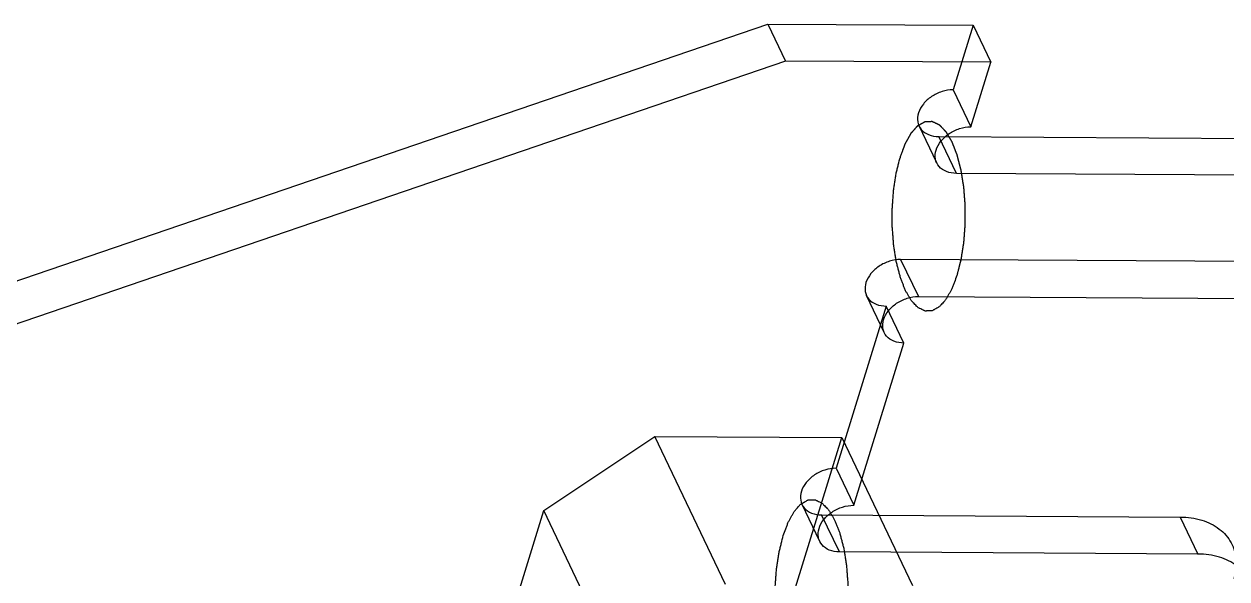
# Model space of a CAD drawing. Header units: millimetres. Extents: x 753 to 1632, y 352 to 973.
# Drawn here: x 1224.87 to 1229.92, y 783.64 to 785.97 of the extents above; entities that cross this region are included whole.
import ezdxf

# ---------------------------------------------------------------- set-up
doc = ezdxf.new("R2010")
doc.units = ezdxf.units.MM
doc.header["$LTSCALE"] = 30.734
doc.linetypes.add('HIDDEN', pattern=[0.2, 0.1, -0.1])
doc.layers.get('0').update_dxf_attribs({"linetype": 'CONTINUOUS'})
doc.layers.add('CURVES', color=7, linetype='CONTINUOUS')

msp = doc.modelspace()

# ---------------------------------------------------------------- linework, layer by layer
at = {"color": 6, "linetype": 'Continuous'}
for p, q in [((1223.59703, 784.46457), (1227.99174, 785.96855)), ((1227.99174, 785.96855), (1228.85389, 785.96342)), ((1227.99174, 785.96855), (1228.06596, 785.81315)), ((1228.85389, 785.96342), (1228.76999, 785.69195)), ((1228.85389, 785.96342), (1228.92811, 785.80803)), ((1228.06596, 785.81315), (1223.67126, 784.30917)), ((1228.92811, 785.80803), (1228.06596, 785.81315)), ((1228.84422, 785.53655), (1228.92811, 785.80803)), ((1228.76999, 785.69195), (1228.84422, 785.53655)), ((1228.70116, 785.38476), (1228.62694, 785.54016)), ((1228.70948, 785.49612), (1230.21469, 785.48716)), ((1228.7837, 785.34072), (1228.70948, 785.49612)), ((1230.28891, 785.33177), (1228.7837, 785.34072)), ((1230.05493, 784.97017), (1228.54971, 784.97912)), ((1228.54971, 784.97912), (1228.62394, 784.82373)), ((1228.48088, 784.67194), (1228.40666, 784.82733)), ((1228.62394, 784.82373), (1230.12915, 784.81477)), ((1228.4892, 784.78329), (1228.2786, 784.1018)), ((1228.56342, 784.62789), (1228.4892, 784.78329)), ((1228.35282, 783.9464), (1228.56342, 784.62789)), ((1227.05163, 783.92458), (1227.51794, 784.23571)), ((1227.51794, 784.23571), (1228.30311, 784.23104)), ((1227.81483, 783.61412), (1227.51794, 784.23571)), ((1226.85071, 779.53108), (1228.30311, 784.23104)), ((1228.30311, 784.23104), (1228.6, 783.60945)), ((1228.2786, 784.1018), (1228.35282, 783.9464)), ((1228.20977, 783.79461), (1228.13555, 783.95001)), ((1226.87055, 783.33862), (1227.05163, 783.92458)), ((1227.34852, 783.30299), (1227.05163, 783.92458)), ((1228.21808, 783.90596), (1229.7233, 783.89701)), ((1228.29231, 783.75057), (1228.21808, 783.90596)), ((1229.7233, 783.89701), (1229.79752, 783.74161)), ((1229.79752, 783.74161), (1228.29231, 783.75057))]:
    msp.add_line(p, q, dxfattribs=at)
for points, start_tangent, end_tangent in [([(1228.76999, 785.69195), (1228.72325, 785.68468), (1228.67947, 785.66374), (1228.6449, 785.63246), (1228.62439, 785.5951), (1228.62141, 785.55762), (1228.63632, 785.52572), (1228.66719, 785.504), (1228.70948, 785.49612)], (-0.9999823, 0.0059479), (0.9999823, -0.0059479)), ([(1228.7837, 785.34072), (1228.74161, 785.34852), (1228.71091, 785.3699), (1228.69576, 785.40148), (1228.69838, 785.43894), (1228.71853, 785.47633), (1228.75306, 785.50792), (1228.79722, 785.5292), (1228.84422, 785.53655)], (-0.9999823, 0.0059479), (0.9999823, -0.0059479)), ([(1228.54971, 784.97912), (1228.50297, 784.97185), (1228.45919, 784.95092), (1228.42462, 784.91963), (1228.40411, 784.88228), (1228.40113, 784.84479), (1228.41604, 784.8129), (1228.44691, 784.79117), (1228.4892, 784.78329)], (-0.9999823, 0.0059479), (0.9999823, -0.0059479)), ([(1228.56342, 784.62789), (1228.52133, 784.63569), (1228.49063, 784.65707), (1228.47548, 784.68865), (1228.4781, 784.72611), (1228.49825, 784.7635), (1228.53278, 784.7951), (1228.57694, 784.81638), (1228.62394, 784.82373)], (-0.9999823, 0.0059479), (0.9999823, -0.0059479)), ([(1228.2786, 784.1018), (1228.23185, 784.09452), (1228.18807, 784.07359), (1228.1535, 784.0423), (1228.133, 784.00495), (1228.13002, 783.96746), (1228.14492, 783.93557), (1228.17579, 783.91385), (1228.21808, 783.90596)], (-0.9999823, 0.0059479), (0.9999823, -0.0059479)), ([(1228.29231, 783.75057), (1228.25022, 783.75837), (1228.21951, 783.77975), (1228.20437, 783.81133), (1228.20698, 783.84879), (1228.22714, 783.88617), (1228.26167, 783.91777), (1228.30583, 783.93905), (1228.35282, 783.9464)], (-0.9999823, 0.0059479), (0.9999823, -0.0059479)), ([(1229.7233, 783.89701), (1229.81386, 783.88371), (1229.88732, 783.84649), (1229.93692, 783.78909), (1229.95799, 783.71692), (1229.94824, 783.6367)], (0.9999823, -0.0059479), (-0.2952474, -0.9554208)), ([(1230.02246, 783.4813), (1230.03221, 783.56153), (1230.01114, 783.6337), (1229.96153, 783.69111), (1229.88807, 783.72832), (1229.79752, 783.74161)], (0.2952474, 0.9554208), (-0.9999823, 0.0059479))]:
    msp.add_spline(points, degree=3, dxfattribs=dict(at, start_tangent=start_tangent, end_tangent=end_tangent))
at = {"layer": 'CURVES', "color": 8, "linetype": 'HIDDEN', "start_tangent": (0.3514462, 0.9362081), "end_tangent": (-0.243713, -0.9698474)}
msp.add_spline([(1228.54833, 785.40978), (1228.55886, 785.43784), (1228.56413, 785.45187), (1228.56677, 785.45889), (1228.5694, 785.46591), (1228.5725, 785.47147), (1228.5756, 785.47703), (1228.58179, 785.48816), (1228.58799, 785.49929), (1228.59109, 785.50486), (1228.59419, 785.51042), (1228.59763, 785.51432), (1228.60108, 785.51823), (1228.60797, 785.52603), (1228.61486, 785.53383), (1228.61831, 785.53773), (1228.62175, 785.54163), (1228.62548, 785.54374), (1228.62921, 785.54586), (1228.63667, 785.55008), (1228.64412, 785.5543), (1228.64785, 785.55641), (1228.65158, 785.55852), (1228.65532, 785.55868), (1228.65906, 785.55885), (1228.66653, 785.55918), (1228.67401, 785.5595), (1228.67775, 785.55967), (1228.68148, 785.55983), (1228.68515, 785.5581), (1228.68882, 785.55637), (1228.69616, 785.5529), (1228.7035, 785.54943), (1228.70717, 785.5477), (1228.71084, 785.54597), (1228.7143, 785.5424), (1228.71776, 785.53883), (1228.72468, 785.5317), (1228.73161, 785.52457), (1228.73507, 785.52101), (1228.73853, 785.51744), (1228.7417, 785.51207), (1228.74487, 785.5067), (1228.75122, 785.49596), (1228.75757, 785.48522), (1228.76074, 785.47985), (1228.76391, 785.47448), (1228.76657, 785.4677), (1228.76922, 785.46091), (1228.77452, 785.44735), (1228.77983, 785.43378), (1228.78248, 785.427), (1228.78513, 785.42022), (1228.78723, 785.4122), (1228.78932, 785.40419), (1228.7935, 785.38815), (1228.79768, 785.37212), (1228.79977, 785.3641), (1228.80186, 785.35609), (1228.80331, 785.34714), (1228.80476, 785.3382), (1228.80766, 785.32031), (1228.81055, 785.30242), (1228.81345, 785.28453), (1228.81497, 785.26512), (1228.81649, 785.24571), (1228.81801, 785.2263), (1228.81953, 785.20689), (1228.81955, 785.18738), (1228.81958, 785.16787), (1228.81961, 785.14835), (1228.81963, 785.12884), (1228.81821, 785.10963), (1228.81678, 785.09043), (1228.81536, 785.07122), (1228.81393, 785.05202), (1228.81111, 785.03385), (1228.80828, 785.01568), (1228.80546, 784.99752), (1228.80264, 784.97935), (1228.79844, 784.96264), (1228.79424, 784.94593), (1228.78584, 784.91251)], degree=3, dxfattribs=at)
at = {"layer": 'CURVES', "color": 4, "linetype": 'Continuous'}
for points, start_tangent, end_tangent in [([(1228.78584, 784.91251), (1228.77531, 784.88445), (1228.77004, 784.87042), (1228.76741, 784.8634), (1228.76477, 784.85639), (1228.76167, 784.85082), (1228.75858, 784.84526), (1228.75238, 784.83413), (1228.74618, 784.823), (1228.74308, 784.81744), (1228.73998, 784.81187), (1228.73654, 784.80797), (1228.73309, 784.80407), (1228.7262, 784.79627), (1228.71931, 784.78846), (1228.71586, 784.78456), (1228.71242, 784.78066), (1228.70869, 784.77855), (1228.70496, 784.77644), (1228.6975, 784.77222), (1228.69005, 784.768), (1228.68632, 784.76589), (1228.68259, 784.76378), (1228.67885, 784.76361), (1228.67512, 784.76345), (1228.66764, 784.76312), (1228.66016, 784.76279), (1228.65643, 784.76262), (1228.65269, 784.76246), (1228.64902, 784.76419), (1228.64535, 784.76593), (1228.63801, 784.76939), (1228.63067, 784.77286), (1228.627, 784.77459), (1228.62333, 784.77633), (1228.61987, 784.77989), (1228.61641, 784.78346), (1228.60949, 784.79059), (1228.60256, 784.79772), (1228.5991, 784.80129), (1228.59564, 784.80485), (1228.59247, 784.81022), (1228.5893, 784.81559), (1228.58295, 784.82634), (1228.5766, 784.83708), (1228.57343, 784.84245), (1228.57026, 784.84782), (1228.56761, 784.8546), (1228.56495, 784.86138), (1228.55965, 784.87495), (1228.55434, 784.88851), (1228.55169, 784.89529), (1228.54904, 784.90208), (1228.54695, 784.91009), (1228.54486, 784.91811), (1228.54067, 784.93414), (1228.53649, 784.95017), (1228.5344, 784.95819), (1228.53231, 784.96621), (1228.53086, 784.97515), (1228.52941, 784.98409), (1228.52651, 785.00198), (1228.52362, 785.01987), (1228.52072, 785.03776), (1228.5192, 785.05717), (1228.51768, 785.07658), (1228.51616, 785.09599), (1228.51465, 785.1154), (1228.51462, 785.13491), (1228.51459, 785.15443), (1228.51456, 785.17394), (1228.51454, 785.19345), (1228.51596, 785.21266), (1228.51739, 785.23187), (1228.51881, 785.25107), (1228.52024, 785.27028), (1228.52306, 785.28844), (1228.52589, 785.30661), (1228.52871, 785.32478), (1228.53153, 785.34294), (1228.53573, 785.35965), (1228.53993, 785.37636), (1228.54833, 785.40978)], (-0.3514462, -0.9362081), (0.243713, 0.9698474)), ([(1228.05694, 783.81963), (1228.06747, 783.84769), (1228.07274, 783.86172), (1228.07537, 783.86874), (1228.078, 783.87575), (1228.0811, 783.88132), (1228.0842, 783.88688), (1228.0904, 783.89801), (1228.0966, 783.90914), (1228.0997, 783.9147), (1228.10279, 783.92027), (1228.10624, 783.92417), (1228.10969, 783.92807), (1228.11658, 783.93587), (1228.12347, 783.94368), (1228.12691, 783.94758), (1228.13036, 783.95148), (1228.13409, 783.95359), (1228.13782, 783.9557), (1228.14527, 783.95992), (1228.15273, 783.96414), (1228.15646, 783.96625), (1228.16018, 783.96836), (1228.16392, 783.96853), (1228.16766, 783.96869), (1228.17514, 783.96902), (1228.18261, 783.96935), (1228.18635, 783.96952), (1228.19009, 783.96968), (1228.19376, 783.96795), (1228.19743, 783.96621), (1228.20477, 783.96275), (1228.21211, 783.95928), (1228.21578, 783.95755), (1228.21945, 783.95581), (1228.22291, 783.95225), (1228.22637, 783.94868), (1228.23329, 783.94155), (1228.24021, 783.93442), (1228.24367, 783.93085), (1228.24713, 783.92729), (1228.25031, 783.92192), (1228.25348, 783.91655), (1228.25983, 783.90581), (1228.26617, 783.89507), (1228.26934, 783.88969), (1228.27252, 783.88432), (1228.27517, 783.87754), (1228.27782, 783.87076), (1228.28313, 783.85719), (1228.28843, 783.84363), (1228.29109, 783.83685), (1228.29374, 783.83006), (1228.29583, 783.82205), (1228.29792, 783.81403), (1228.3021, 783.798), (1228.30628, 783.78197), (1228.30838, 783.77395), (1228.31047, 783.76594), (1228.31191, 783.75699), (1228.31336, 783.74805), (1228.31626, 783.73016), (1228.31916, 783.71227), (1228.32206, 783.69438), (1228.32358, 783.67497), (1228.32509, 783.65556), (1228.32661, 783.63615), (1228.32813, 783.61674), (1228.32816, 783.59723), (1228.32818, 783.57771), (1228.32821, 783.5582), (1228.32824, 783.53869), (1228.32681, 783.51948), (1228.32539, 783.50028), (1228.32396, 783.48107), (1228.32254, 783.46186), (1228.31971, 783.4437), (1228.31689, 783.42553), (1228.31407, 783.40736), (1228.31124, 783.3892), (1228.30704, 783.37249), (1228.30284, 783.35578), (1228.29445, 783.32236)], (0.3514462, 0.9362081), (-0.243713, -0.9698474)), ([(1228.29445, 783.32236), (1228.28391, 783.2943), (1228.27865, 783.28027), (1228.27601, 783.27325), (1228.27338, 783.26623), (1228.27028, 783.26067), (1228.26718, 783.25511), (1228.26098, 783.24398), (1228.25479, 783.23285), (1228.25169, 783.22728), (1228.24859, 783.22172), (1228.24514, 783.21782), (1228.2417, 783.21392), (1228.23481, 783.20611), (1228.22791, 783.19831), (1228.22447, 783.19441), (1228.22102, 783.19051), (1228.21729, 783.1884), (1228.21357, 783.18629), (1228.20611, 783.18207), (1228.19865, 783.17784), (1228.19493, 783.17573), (1228.1912, 783.17362), (1228.18746, 783.17346), (1228.18372, 783.17329), (1228.17625, 783.17297), (1228.16877, 783.17264), (1228.16503, 783.17247), (1228.16129, 783.17231), (1228.15762, 783.17404), (1228.15395, 783.17577), (1228.14661, 783.17924), (1228.13928, 783.18271), (1228.13561, 783.18444), (1228.13194, 783.18617), (1228.12848, 783.18974), (1228.12501, 783.19331), (1228.11809, 783.20044), (1228.11117, 783.20757), (1228.10771, 783.21113), (1228.10425, 783.2147), (1228.10107, 783.22007), (1228.0979, 783.22544), (1228.09156, 783.23618), (1228.08521, 783.24692), (1228.08204, 783.25229), (1228.07886, 783.25766), (1228.07621, 783.26445), (1228.07356, 783.27123), (1228.06825, 783.28479), (1228.06295, 783.29836), (1228.06029, 783.30514), (1228.05764, 783.31192), (1228.05555, 783.31994), (1228.05346, 783.32796), (1228.04928, 783.34399), (1228.0451, 783.36002), (1228.04301, 783.36804), (1228.04092, 783.37605), (1228.03947, 783.385), (1228.03802, 783.39394), (1228.03512, 783.41183), (1228.03222, 783.42972), (1228.02932, 783.44761), (1228.02781, 783.46702), (1228.02629, 783.48643), (1228.02477, 783.50584), (1228.02325, 783.52525), (1228.02322, 783.54476), (1228.0232, 783.56427), (1228.02317, 783.58379), (1228.02314, 783.6033), (1228.02457, 783.62251), (1228.02599, 783.64171), (1228.02742, 783.66092), (1228.02884, 783.68012), (1228.03167, 783.69829), (1228.03449, 783.71646), (1228.03732, 783.73462), (1228.04014, 783.75279), (1228.04434, 783.7695), (1228.04854, 783.78621), (1228.05694, 783.81963)], (-0.3514462, -0.9362081), (0.243713, 0.9698474))]:
    msp.add_spline(points, degree=3, dxfattribs=dict(at, start_tangent=start_tangent, end_tangent=end_tangent))

doc.saveas('drawing.dxf')
